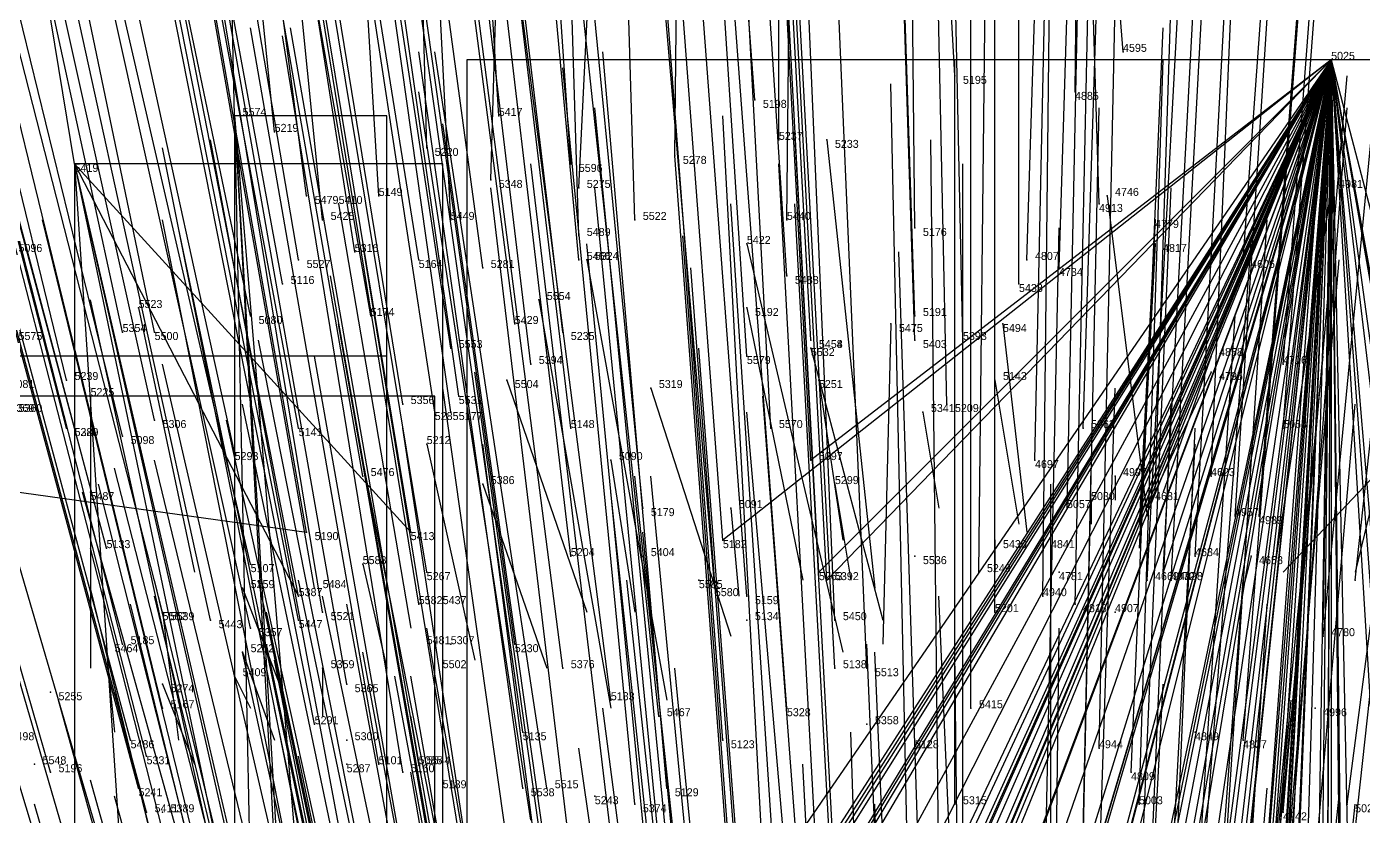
# Model space of a CAD drawing. Extents: x -0.5 to 0.59, y -0.5 to 0.59.
# Drawn here: x -0.12 to 0.047, y 0.4025 to 0.5011 of the extents above; entities that cross this region are included whole.
import ezdxf

# ---------------------------------------------------------------- set-up
doc = ezdxf.new("R2010")
doc.units = 0
for name, color, linetype in [('Clients', 3, 'CONTINUOUS'), ('Facilities', 3, 'CONTINUOUS'), ('Facilities_lines', 3, 'CONTINUOUS'), ('Min_max_boxes', 1, 'CONTINUOUS'), ('Normals', 1, 'CONTINUOUS'), ('Source_points', 5, 'CONTINUOUS'), ('Text', 3, 'CONTINUOUS')]:
    doc.layers.add(name, color=color, linetype=linetype)

msp = doc.modelspace()

# ---------------------------------------------------------------- linework, layer by layer
at = {"layer": 'Clients', "color": 5}
for p in [(-0.022, 0.447, -1.119), (-0.085, 0.438, -1.115), (-0.072, 0.438, -1.109), (-0.033, 0.437, -1.095), (-0.021, 0.433, -1.083), (0.022, 0.433, -1.084), (-0.02, 0.432, -1.081), (-0.086, 0.43, -1.098)]:
    msp.add_point(p, dxfattribs=at)
at = {"layer": 'Facilities', "color": 3}
for p in [(0.017, 0.498, -1.247), (0.043, 0.497, -1.25), (-0.004, 0.495, -1.237), (0.011, 0.493, -1.233), (-0.029, 0.492, -1.232), (-0.094, 0.49, -1.25), (-0.061, 0.49, -1.25), (-0.089, 0.488, -1.24), (-0.07, 0.486, -1.25), (-0.026, 0.487, -1.22), (-0.02, 0.487, -1.25), (-0.039, 0.485, -1.216), (-0.114, 0.484, -1.242), (-0.052, 0.484, -1.25), (-0.062, 0.482, -1.214), (-0.051, 0.481, -1.209), (0.043, 0.481, -1.25), (-0.085, 0.48, -1.219), (-0.076, 0.48, -1.216), (0.015, 0.48, -1.25), (-0.081, 0.479, -1.25), (0.014, 0.479, -1.197), (-0.083, 0.477, -1.211), (-0.067, 0.477, -1.205), (-0.044, 0.477, -1.199), (-0.025, 0.477, -1.195), (-0.009, 0.476, -1.19), (0.021, 0.477, -1.25), (-0.051, 0.475, -1.196), (-0.079, 0.473, -1.2), (-0.03, 0.474, -1.25), (0.021, 0.474, -1.25), (-0.086, 0.472, -1.198), (-0.071, 0.472, -1.193), (-0.063, 0.471, -1.189), (-0.051, 0.472, -1.187), (-0.05, 0.472, -1.25), (0.005, 0.472, -1.18), (0.009, 0.471, -1.178), (0.032, 0.472, -1.182), (-0.025, 0.47, -1.176), (-0.088, 0.469, -1.193), (0.004, 0.469, -1.173), (-0.106, 0.466, -1.25), (-0.056, 0.467, -1.25), (-0.03, 0.466, -1.25), (-0.092, 0.465, -1.185), (-0.077, 0.465, -1.179), (-0.009, 0.465, -1.164), (-0.108, 0.463, -1.189), (-0.104, 0.463, -1.186), (-0.059, 0.464, -1.17), (-0.053, 0.463, -1.164), (-0.012, 0.464, -1.25), (0.002, 0.464, -1.25), (-0.067, 0.461, -1.164), (-0.022, 0.462, -1.155), (-0.022, 0.462, -1.155), (-0.022, 0.461, -1.25), (-0.009, 0.462, -1.154), (-0.003, 0.462, -1.156), (-0.03, 0.46, -1.151), (0.028, 0.46, -1.25), (-0.057, 0.459, -1.157), (0.028, 0.458, -1.25), (0.037, 0.459, -1.151), (-0.115, 0.457, -1.179), (-0.06, 0.457, -1.25), (-0.042, 0.456, -1.25), (-0.021, 0.457, -1.25), (0.001, 0.457, -1.25), (-0.112, 0.455, -1.25), (-0.066, 0.455, -1.148), (-0.073, 0.454, -1.149), (-0.069, 0.453, -1.145), (-0.067, 0.453, -1.145), (-0.008, 0.453, -1.25), (-0.005, 0.454, -1.134), (-0.115, 0.451, -1.163), (-0.114, 0.451, -1.163), (-0.104, 0.452, -1.159), (-0.086, 0.451, -1.147), (-0.052, 0.451, -1.135), (-0.027, 0.451, -1.13), (0.012, 0.451, -1.128), (0.037, 0.451, -1.132), (-0.108, 0.45, -1.157), (-0.094, 0.448, -1.144), (-0.07, 0.449, -1.25), (-0.047, 0.447, -1.25), (0.006, 0.447, -1.117), (-0.078, 0.445, -1.129), (0.016, 0.445, -1.25), (0.028, 0.445, -1.115), (-0.112, 0.443, -1.25), (-0.063, 0.444, -1.25), (-0.019, 0.444, -1.25), (0.021, 0.443, -1.108), (-0.043, 0.441, -1.107), (-0.032, 0.441, -1.25), (0.01, 0.441, -1.103), (0.013, 0.442, -1.25), (0.031, 0.44, -1.103), (0.034, 0.44, -1.103), (-0.11, 0.436, -1.125), (0.001, 0.437, -1.25), (0.007, 0.437, -1.25), (-0.052, 0.435, -1.096), (-0.043, 0.435, -1.25), (-0.009, 0.435, -1.25), (0.026, 0.435, -1.09), (0.033, 0.435, -1.25), (-0.092, 0.434, -1.109), (-0.078, 0.434, -1.25), (-0.07, 0.433, -1.096), (-0.001, 0.433, -1.084), (0.009, 0.433, -1.25), (-0.093, 0.431, -1.25), (-0.084, 0.431, -1.098), (-0.036, 0.432, -1.25), (-0.034, 0.431, -1.081), (0.02, 0.432, -1.081), (0.023, 0.432, -1.082), (0.046, 0.432, -1.086), (-0.068, 0.43, -1.25), (-0.03, 0.43, -1.077), (0.007, 0.43, -1.076), (-0.103, 0.428, -1.1), (-0.103, 0.428, -1.25), (-0.083, 0.428, -1.09), (-0.071, 0.429, -1.087), (0.001, 0.428, -1.071), (0.011, 0.429, -1.073), (0.016, 0.428, -1.25), (-0.097, 0.427, -1.095), (-0.092, 0.426, -1.089), (-0.086, 0.427, -1.089), (-0.03, 0.427, -1.25), (-0.019, 0.427, -1.07), (-0.07, 0.425, -1.25), (0.042, 0.425, -1.069), (-0.11, 0.423, -1.25), (-0.108, 0.424, -1.095), (-0.093, 0.423, -1.25), (-0.067, 0.424, -1.25), (-0.059, 0.424, -1.07), (-0.083, 0.421, -1.25), (-0.068, 0.422, -1.25), (-0.053, 0.421, -1.061), (-0.019, 0.421, -1.054), (-0.015, 0.421, -1.053), (-0.094, 0.42, -1.25), (-0.117, 0.418, -1.25), (-0.103, 0.419, -1.25), (-0.08, 0.419, -1.066), (-0.103, 0.416, -1.071), (-0.047, 0.417, -1.05), (-0.025, 0.416, -1.041), (-0.002, 0.416, -1.04), (0.041, 0.416, -1.25), (-0.041, 0.415, -1.044), (-0.084, 0.414, -1.057), (-0.058, 0.413, -1.042), (-0.015, 0.414, -1.25), (0.026, 0.413, -1.25), (-0.107, 0.412, -1.064), (-0.08, 0.412, -1.25), (-0.033, 0.412, -1.032), (-0.009, 0.411, -1.25), (0.014, 0.411, -1.029), (0.032, 0.412, -1.032), (-0.105, 0.41, -1.057), (-0.119, 0.409, -1.25), (-0.117, 0.408, -1.062), (-0.08, 0.409, -1.25), (-0.076, 0.409, -1.041), (-0.073, 0.408, -1.037), (-0.071, 0.409, -1.038), (-0.071, 0.409, -1.25), (0.018, 0.408, -1.021), (-0.106, 0.406, -1.048), (-0.068, 0.407, -1.25), (-0.058, 0.406, -1.025), (-0.055, 0.406, -1.026), (-0.04, 0.406, -1.02), (-0.049, 0.405, -1.25), (-0.105, 0.403, -1.041), (-0.103, 0.403, -1.25), (-0.044, 0.404, -1.015), (-0.004, 0.404, -1.011), (0.019, 0.404, -1.011), (0.037, 0.403, -1.011), (0.045, 0.404, -1.016)]:
    msp.add_point(p, dxfattribs=at)
at = {"layer": 'Facilities_lines', "color": 3}
for p, q in [((0.043, 0.497, -1.25), (-0.065, 0.329, -1.25)), ((0.043, 0.497, -1.25), (-0.06, 0.334, -1.25)), ((0.043, 0.497, -1.25), (-0.059, 0.334, -1.25)), ((0.043, 0.497, -1.25), (-0.052, 0.338, -1.25)), ((0.043, 0.497, -1.25), (-0.051, 0.342, -1.25)), ((0.043, 0.497, -1.25), (-0.05, 0.339, -1.25)), ((0.043, 0.497, -1.25), (-0.05, 0.351, -1.25)), ((0.043, 0.497, -1.25), (-0.047, 0.366, -1.25)), ((0.043, 0.497, -1.25), (-0.042, 0.356, -1.25)), ((0.043, 0.497, -1.25), (-0.042, 0.303, -1.25)), ((0.043, 0.497, -1.25), (-0.039, 0.313, -1.25)), ((0.043, 0.497, -1.25), (-0.038, 0.307, -1.25)), ((0.043, 0.497, -1.25), (-0.036, 0.242, -1.25)), ((0.043, 0.497, -1.25), (-0.036, 0.341, -1.25)), ((0.043, 0.497, -1.25), (-0.033, 0.437, -1.095)), ((0.043, 0.497, -1.25), (-0.031, 0.338, -1.25)), ((0.043, 0.497, -1.25), (-0.029, 0.325, -1.25)), ((0.043, 0.497, -1.25), (-0.027, 0.368, -1.25)), ((0.043, 0.497, -1.25), (-0.027, 0.33, -1.25)), ((0.043, 0.497, -1.25), (-0.026, 0.33, -1.25)), ((0.043, 0.497, -1.25), (-0.025, 0.301, -1.25)), ((0.043, 0.497, -1.25), (-0.024, 0.332, -1.25)), ((0.043, 0.497, -1.25), (-0.022, 0.447, -1.119)), ((0.043, 0.497, -1.25), (-0.021, 0.433, -1.083)), ((0.043, 0.497, -1.25), (-0.02, 0.432, -1.081)), ((0.043, 0.497, -1.25), (-0.02, 0.347, -1.25)), ((0.043, 0.497, -1.25), (-0.019, 0.366, -1.25)), ((0.043, 0.497, -1.25), (-0.019, 0.265, -1.25)), ((0.043, 0.497, -1.25), (-0.018, 0.263, -1.25)), ((0.043, 0.497, -1.25), (-0.015, 0.369, -1.25)), ((0.043, 0.497, -1.25), (-0.013, 0.372, -1.25)), ((0.043, 0.497, -1.25), (-0.01, 0.318, -1.25)), ((0.043, 0.497, -1.25), (-0.009, 0.244, -1.25)), ((0.043, 0.497, -1.25), (-0.009, 0.289, -1.25)), ((0.043, 0.497, -1.25), (-0.006, 0.24, -1.25)), ((0.043, 0.497, -1.25), (-0.006, 0.263, -1.25)), ((0.043, 0.497, -1.25), (-0.005, 0.258, -1.25)), ((0.043, 0.497, -1.25), (-0.002, 0.236, -1.25)), ((0.043, 0.497, -1.25), (-0.002, 0.325, -1.25)), ((0.043, 0.497, -1.25), (-0.001, 0.38, -1.25)), ((0.043, 0.497, -1.25), (0.002, 0.269, -1.25)), ((0.043, 0.497, -1.25), (0.003, 0.391, -1.25)), ((0.043, 0.497, -1.25), (0.004, 0.233, -1.25)), ((0.043, 0.497, -1.25), (0.004, 0.364, -1.25)), ((0.043, 0.497, -1.25), (0.009, 0.292, -1.25)), ((0.043, 0.497, -1.25), (0.011, 0.389, -1.25)), ((0.043, 0.497, -1.25), (0.016, 0.267, -1.25)), ((0.043, 0.497, -1.25), (0.017, 0.292, -1.25)), ((0.043, 0.497, -1.25), (0.018, 0.258, -1.25)), ((0.043, 0.497, -1.25), (0.018, 0.272, -1.25)), ((0.043, 0.497, -1.25), (0.022, 0.339, -1.25)), ((0.043, 0.497, -1.25), (0.022, 0.433, -1.084)), ((0.043, 0.497, -1.25), (0.024, 0.317, -1.25)), ((0.043, 0.497, -1.25), (0.025, 0.169, -1.25)), ((0.043, 0.497, -1.25), (0.026, 0.19, -1.25)), ((0.043, 0.497, -1.25), (0.026, 0.242, -1.25)), ((0.043, 0.497, -1.25), (0.027, 0.353, -1.25)), ((0.043, 0.497, -1.25), (0.027, 0.226, -1.25)), ((0.043, 0.497, -1.25), (0.028, 0.3, -1.25)), ((0.043, 0.497, -1.25), (0.029, 0.254, -1.25)), ((0.043, 0.497, -1.25), (0.03, 0.335, -1.25)), ((0.043, 0.497, -1.25), (0.031, 0.331, -1.25)), ((0.043, 0.497, -1.25), (0.031, 0.215, -1.25)), ((0.043, 0.497, -1.25), (0.032, 0.296, -1.25)), ((0.043, 0.497, -1.25), (0.035, 0.303, -1.25)), ((0.043, 0.497, -1.25), (0.035, 0.336, -1.25)), ((0.043, 0.497, -1.25), (0.038, 0.33, -1.25)), ((0.043, 0.497, -1.25), (0.039, 0.243, -1.25)), ((0.043, 0.497, -1.25), (0.041, 0.317, -1.25)), ((0.043, 0.497, -1.25), (0.042, 0.279, -1.25)), ((0.043, 0.497, -1.25), (0.042, 0.257, -1.25)), ((0.043, 0.497, -1.25), (0.065, 0.337, -1.25)), ((0.043, 0.497, -1.25), (0.078, 0.305, -1.25)), ((0.043, 0.497, -1.25), (0.095, 0.298, -1.25)), ((0.043, 0.497, -1.25), (0.053, 0.332, -1.25)), ((0.043, 0.497, -1.25), (0.075, 0.314, -1.25)), ((0.043, 0.497, -1.25), (0.055, 0.354, -1.25)), ((0.043, 0.497, -1.25), (0.045, 0.326, -1.25)), ((0.043, 0.497, -1.25), (0.059, 0.281, -1.25)), ((0.043, 0.497, -1.25), (0.043, 0.283, -1.25)), ((0.043, 0.497, -1.25), (0.045, 0.29, -1.25)), ((0.043, 0.497, -1.25), (0.083, 0.275, -1.25)), ((0.043, 0.497, -1.25), (0.046, 0.353, -1.25)), ((0.043, 0.497, -1.25), (0.069, 0.279, -1.25)), ((-0.094, 0.49, -1.25), (-0.08, 0.248, -1.25)), ((-0.094, 0.49, -1.25), (-0.081, 0.251, -1.25)), ((-0.094, 0.49, -1.25), (-0.089, 0.244, -1.25)), ((-0.094, 0.49, -1.25), (-0.075, 0.262, -1.25)), ((-0.114, 0.484, -1.242), (-0.099, 0.259, -1.25)), ((-0.114, 0.484, -1.242), (-0.068, 0.285, -1.25)), ((-0.114, 0.484, -1.242), (-0.072, 0.299, -1.25)), ((-0.114, 0.484, -1.242), (-0.086, 0.43, -1.098)), ((-0.114, 0.484, -1.242), (-0.072, 0.438, -1.109)), ((-0.114, 0.484, -1.242), (-0.071, 0.278, -1.25)), ((-0.207, 0.455, -1.25), (-0.085, 0.438, -1.115))]:
    msp.add_line(p, q, dxfattribs=at)
at = {"layer": 'Min_max_boxes', "color": 1}
for p, q in [((0.095, 0.497, -1.25), (-0.065, 0.497, -1.25)), ((-0.065, 0.497, -1.25), (-0.065, 0.169, -1.25)), ((0.095, 0.497, -1.081), (-0.065, 0.497, -1.081)), ((-0.065, 0.497, -1.081), (-0.065, 0.169, -1.081)), ((-0.065, 0.497, -1.25), (-0.065, 0.497, -1.081)), ((-0.075, 0.49, -1.25), (-0.094, 0.49, -1.25)), ((-0.094, 0.49, -1.25), (-0.094, 0.244, -1.25)), ((-0.075, 0.49, -1.25), (-0.094, 0.49, -1.25)), ((-0.094, 0.49, -1.25), (-0.094, 0.244, -1.25)), ((-0.094, 0.49, -1.25), (-0.094, 0.49, -1.25)), ((-0.075, 0.244, -1.25), (-0.075, 0.49, -1.25)), ((-0.075, 0.244, -1.25), (-0.075, 0.49, -1.25)), ((-0.075, 0.49, -1.25), (-0.075, 0.49, -1.25)), ((-0.068, 0.484, -1.25), (-0.114, 0.484, -1.25)), ((-0.114, 0.484, -1.25), (-0.114, 0.259, -1.25)), ((-0.068, 0.484, -1.098), (-0.114, 0.484, -1.098)), ((-0.114, 0.484, -1.098), (-0.114, 0.259, -1.098)), ((-0.114, 0.484, -1.25), (-0.114, 0.484, -1.098)), ((-0.068, 0.259, -1.25), (-0.068, 0.484, -1.25)), ((-0.068, 0.259, -1.098), (-0.068, 0.484, -1.098)), ((-0.068, 0.484, -1.25), (-0.068, 0.484, -1.098)), ((-0.075, 0.46, -1.25), (-0.173, 0.46, -1.25)), ((-0.075, 0.46, -1.25), (-0.173, 0.46, -1.25)), ((-0.075, 0.294, -1.25), (-0.075, 0.46, -1.25)), ((-0.075, 0.294, -1.25), (-0.075, 0.46, -1.25)), ((-0.075, 0.46, -1.25), (-0.075, 0.46, -1.25)), ((-0.069, 0.455, -1.25), (-0.207, 0.455, -1.25)), ((-0.069, 0.455, -1.115), (-0.207, 0.455, -1.115)), ((-0.069, 0.292, -1.25), (-0.069, 0.455, -1.25)), ((-0.069, 0.292, -1.115), (-0.069, 0.455, -1.115)), ((-0.069, 0.455, -1.25), (-0.069, 0.455, -1.115))]:
    msp.add_line(p, q, dxfattribs=at)
at = {"layer": 'Normals', "color": 1}
for p, q in [((-0.089, 0.488, -1.24), (-0.099, 0.586, -1.26)), ((-0.029, 0.492, -1.232), (-0.036, 0.586, -1.265)), ((-0.026, 0.487, -1.22), (-0.026, 0.586, -1.239)), ((0.011, 0.493, -1.233), (0.012, 0.586, -1.271)), ((-0.039, 0.485, -1.216), (-0.038, 0.584, -1.228)), ((-0.062, 0.482, -1.214), (-0.059, 0.582, -1.212)), ((-0.004, 0.495, -1.237), (-0.009, 0.582, -1.286)), ((-0.076, 0.48, -1.216), (-0.082, 0.58, -1.214)), ((-0.051, 0.481, -1.209), (-0.046, 0.581, -1.212)), ((-0.085, 0.48, -1.219), (-0.098, 0.579, -1.222)), ((0.014, 0.479, -1.197), (0.011, 0.579, -1.197)), ((0.017, 0.498, -1.247), (0.011, 0.578, -1.307)), ((-0.067, 0.477, -1.205), (-0.072, 0.577, -1.198)), ((-0.044, 0.477, -1.199), (-0.047, 0.577, -1.187)), ((-0.025, 0.477, -1.195), (-0.024, 0.577, -1.185)), ((-0.114, 0.484, -1.242), (-0.129, 0.575, -1.279)), ((-0.083, 0.477, -1.211), (-0.093, 0.576, -1.2)), ((-0.009, 0.476, -1.19), (-0.01, 0.575, -1.178)), ((-0.051, 0.475, -1.196), (-0.054, 0.574, -1.178)), ((-0.094, 0.49, -1.25), (-0.096, 0.571, -1.309)), ((-0.061, 0.49, -1.25), (-0.066, 0.571, -1.309)), ((0.005, 0.472, -1.18), (0.008, 0.57, -1.159)), ((-0.079, 0.473, -1.2), (-0.094, 0.569, -1.176)), ((-0.051, 0.472, -1.187), (-0.06, 0.569, -1.165)), ((0.009, 0.471, -1.178), (0.012, 0.568, -1.154)), ((0.032, 0.472, -1.182), (0.039, 0.568, -1.158)), ((-0.063, 0.471, -1.189), (-0.076, 0.567, -1.162)), ((-0.086, 0.472, -1.198), (-0.102, 0.566, -1.17)), ((-0.071, 0.472, -1.193), (-0.086, 0.566, -1.162)), ((0.004, 0.469, -1.173), (0.004, 0.563, -1.139)), ((-0.025, 0.47, -1.176), (-0.031, 0.562, -1.139)), ((-0.088, 0.469, -1.193), (-0.105, 0.561, -1.158)), ((-0.07, 0.486, -1.25), (-0.072, 0.561, -1.316)), ((-0.052, 0.484, -1.25), (-0.057, 0.558, -1.317)), ((-0.009, 0.465, -1.164), (-0.012, 0.558, -1.127)), ((-0.077, 0.465, -1.179), (-0.093, 0.557, -1.142)), ((-0.108, 0.463, -1.189), (-0.128, 0.555, -1.154)), ((-0.092, 0.465, -1.185), (-0.111, 0.556, -1.148)), ((-0.059, 0.464, -1.17), (-0.071, 0.556, -1.132)), ((-0.053, 0.463, -1.164), (-0.064, 0.555, -1.126)), ((-0.003, 0.462, -1.156), (-0.005, 0.555, -1.118)), ((-0.104, 0.463, -1.186), (-0.123, 0.554, -1.149)), ((-0.067, 0.461, -1.164), (-0.081, 0.553, -1.127)), ((-0.022, 0.462, -1.155), (-0.027, 0.554, -1.118)), ((-0.022, 0.462, -1.155), (-0.027, 0.554, -1.118)), ((-0.009, 0.462, -1.154), (-0.012, 0.554, -1.117)), ((-0.03, 0.46, -1.151), (-0.036, 0.552, -1.114)), ((0.037, 0.459, -1.151), (0.044, 0.552, -1.115)), ((-0.057, 0.459, -1.157), (-0.068, 0.551, -1.119)), ((-0.115, 0.457, -1.179), (-0.137, 0.547, -1.141)), ((-0.073, 0.454, -1.149), (-0.088, 0.546, -1.112)), ((-0.069, 0.453, -1.145), (-0.083, 0.545, -1.108)), ((-0.067, 0.453, -1.145), (-0.08, 0.545, -1.107)), ((-0.066, 0.455, -1.148), (-0.079, 0.546, -1.111)), ((-0.005, 0.454, -1.134), (-0.007, 0.546, -1.097)), ((-0.052, 0.451, -1.135), (-0.063, 0.543, -1.098)), ((-0.027, 0.451, -1.13), (-0.032, 0.544, -1.092)), ((0.012, 0.451, -1.128), (0.015, 0.544, -1.091)), ((0.037, 0.451, -1.132), (0.044, 0.544, -1.096)), ((-0.104, 0.452, -1.159), (-0.124, 0.542, -1.122)), ((-0.086, 0.451, -1.147), (-0.103, 0.542, -1.11)), ((-0.114, 0.451, -1.163), (-0.138, 0.54, -1.125)), ((-0.115, 0.451, -1.163), (-0.138, 0.54, -1.125)), ((-0.108, 0.45, -1.157), (-0.13, 0.54, -1.119)), ((-0.022, 0.447, -1.119), (-0.027, 0.54, -1.082)), ((0.006, 0.447, -1.117), (0.008, 0.54, -1.08)), ((-0.094, 0.448, -1.144), (-0.114, 0.539, -1.107)), ((0.028, 0.445, -1.115), (0.032, 0.538, -1.077)), ((-0.078, 0.445, -1.129), (-0.094, 0.537, -1.092)), ((0.021, 0.443, -1.108), (0.024, 0.535, -1.07)), ((-0.043, 0.441, -1.107), (-0.052, 0.533, -1.07)), ((0.01, 0.441, -1.103), (0.012, 0.534, -1.066)), ((0.031, 0.44, -1.103), (0.037, 0.533, -1.065)), ((0.034, 0.44, -1.103), (0.041, 0.532, -1.065)), ((-0.033, 0.437, -1.095), (-0.04, 0.53, -1.058)), ((-0.085, 0.438, -1.115), (-0.101, 0.529, -1.078)), ((-0.072, 0.438, -1.109), (-0.087, 0.529, -1.071)), ((-0.052, 0.435, -1.096), (-0.063, 0.528, -1.059)), ((0.026, 0.435, -1.09), (0.031, 0.528, -1.052)), ((-0.11, 0.436, -1.125), (-0.134, 0.526, -1.088)), ((-0.092, 0.434, -1.109), (-0.113, 0.525, -1.072)), ((-0.021, 0.433, -1.083), (-0.026, 0.526, -1.047)), ((-0.02, 0.432, -1.081), (-0.025, 0.525, -1.045)), ((-0.001, 0.433, -1.084), (0, 0.526, -1.046)), ((0.02, 0.432, -1.081), (0.025, 0.525, -1.044)), ((0.022, 0.433, -1.084), (0.027, 0.526, -1.046)), ((0.023, 0.432, -1.082), (0.028, 0.525, -1.045)), ((-0.07, 0.433, -1.096), (-0.085, 0.524, -1.059)), ((-0.034, 0.431, -1.081), (-0.042, 0.524, -1.044)), ((-0.03, 0.43, -1.077), (-0.037, 0.523, -1.041)), ((0.007, 0.43, -1.076), (0.008, 0.523, -1.038)), ((0.046, 0.432, -1.086), (0.056, 0.524, -1.048)), ((-0.086, 0.43, -1.098), (-0.104, 0.522, -1.06)), ((-0.084, 0.431, -1.098), (-0.1, 0.522, -1.061)), ((0.011, 0.429, -1.073), (0.013, 0.522, -1.035)), ((-0.071, 0.429, -1.087), (-0.086, 0.521, -1.05)), ((-0.019, 0.427, -1.07), (-0.023, 0.52, -1.033)), ((0.001, 0.428, -1.071), (0.001, 0.521, -1.034)), ((-0.103, 0.428, -1.1), (-0.126, 0.518, -1.064)), ((-0.097, 0.427, -1.095), (-0.117, 0.518, -1.058)), ((-0.086, 0.427, -1.089), (-0.104, 0.518, -1.051)), ((-0.083, 0.428, -1.09), (-0.098, 0.519, -1.052)), ((0.042, 0.425, -1.069), (0.051, 0.518, -1.031)), ((-0.092, 0.426, -1.089), (-0.112, 0.516, -1.052)), ((-0.059, 0.424, -1.07), (-0.072, 0.516, -1.033)), ((-0.108, 0.424, -1.095), (-0.131, 0.514, -1.058)), ((-0.053, 0.421, -1.061), (-0.065, 0.514, -1.025)), ((-0.019, 0.421, -1.054), (-0.024, 0.514, -1.017)), ((-0.015, 0.421, -1.053), (-0.019, 0.514, -1.016)), ((-0.08, 0.419, -1.066), (-0.096, 0.51, -1.029)), ((-0.047, 0.417, -1.05), (-0.059, 0.51, -1.013)), ((-0.041, 0.415, -1.044), (-0.051, 0.508, -1.007)), ((-0.025, 0.416, -1.041), (-0.032, 0.509, -1.005)), ((-0.002, 0.416, -1.04), (-0.002, 0.509, -1.003)), ((-0.103, 0.416, -1.071), (-0.125, 0.506, -1.034)), ((-0.084, 0.414, -1.057), (-0.102, 0.505, -1.02)), ((-0.058, 0.413, -1.042), (-0.071, 0.505, -1.005)), ((-0.033, 0.412, -1.032), (-0.04, 0.504, -0.995)), ((0.014, 0.411, -1.029), (0.016, 0.504, -0.992)), ((0.032, 0.412, -1.032), (0.039, 0.504, -0.995)), ((-0.107, 0.412, -1.064), (-0.131, 0.501, -1.026)), ((-0.076, 0.409, -1.041), (-0.092, 0.501, -1.004)), ((-0.071, 0.409, -1.038), (-0.087, 0.501, -1.001)), ((0.018, 0.408, -1.021), (0.022, 0.501, -0.983)), ((-0.073, 0.408, -1.037), (-0.088, 0.5, -1)), ((-0.117, 0.408, -1.062), (-0.143, 0.498, -1.025)), ((-0.105, 0.41, -1.057), (-0.128, 0.499, -1.019)), ((-0.058, 0.406, -1.025), (-0.071, 0.498, -0.988)), ((-0.055, 0.406, -1.026), (-0.069, 0.498, -0.989)), ((-0.04, 0.406, -1.02), (-0.048, 0.498, -0.982)), ((-0.044, 0.404, -1.015), (-0.053, 0.496, -0.978)), ((-0.004, 0.404, -1.011), (-0.004, 0.497, -0.974)), ((0.019, 0.404, -1.011), (0.022, 0.497, -0.974)), ((0.043, 0.497, -1.25), (0.042, 0.427, -1.179)), ((0.045, 0.404, -1.016), (0.057, 0.496, -0.979)), ((-0.106, 0.406, -1.048), (-0.13, 0.495, -1.01)), ((0.037, 0.403, -1.011), (0.045, 0.495, -0.974)), ((-0.057, 0.402, -1.014), (-0.071, 0.493, -0.977)), ((-0.01, 0.401, -1.002), (-0.012, 0.494, -0.965)), ((-0.105, 0.403, -1.041), (-0.129, 0.492, -1.003)), ((-0.04, 0.399, -1.002), (-0.049, 0.491, -0.964)), ((0.012, 0.398, -0.997), (0.014, 0.491, -0.96)), ((0.035, 0.398, -0.999), (0.042, 0.491, -0.962)), ((0.038, 0.399, -1.002), (0.045, 0.491, -0.964)), ((-0.028, 0.397, -0.995), (-0.033, 0.49, -0.958)), ((-0.055, 0.397, -1.002), (-0.068, 0.489, -0.965)), ((-0.019, 0.395, -0.99), (-0.024, 0.488, -0.952)), ((-0.085, 0.396, -1.011), (-0.103, 0.486, -0.973)), ((-0.08, 0.396, -1.011), (-0.097, 0.487, -0.973)), ((-0.02, 0.487, -1.25), (-0.014, 0.431, -1.167)), ((-0.006, 0.395, -0.986), (-0.007, 0.487, -0.949)), ((-0.032, 0.392, -0.984), (-0.039, 0.485, -0.946)), ((-0.046, 0.392, -0.987), (-0.057, 0.484, -0.95)), ((-0.021, 0.392, -0.981), (-0.026, 0.484, -0.943)), ((-0.003, 0.391, -0.978), (-0.003, 0.484, -0.94)), ((-0.051, 0.389, -0.98), (-0.062, 0.481, -0.943)), ((-0.04, 0.389, -0.977), (-0.049, 0.481, -0.939)), ((0.019, 0.388, -0.972), (0.023, 0.481, -0.935)), ((0.043, 0.481, -1.25), (0.036, 0.434, -1.162)), ((0.015, 0.48, -1.25), (0.02, 0.44, -1.159)), ((-0.112, 0.389, -1.012), (-0.138, 0.478, -0.975)), ((-0.081, 0.479, -1.25), (-0.072, 0.426, -1.166)), ((-0.026, 0.387, -0.97), (-0.032, 0.479, -0.932)), ((-0.019, 0.387, -0.969), (-0.024, 0.479, -0.931)), ((-0.115, 0.387, -1.01), (-0.142, 0.476, -0.972)), ((-0.096, 0.387, -0.997), (-0.118, 0.477, -0.959)), ((-0.085, 0.386, -0.988), (-0.103, 0.477, -0.95)), ((-0.082, 0.385, -0.985), (-0.101, 0.476, -0.947)), ((0.007, 0.383, -0.957), (0.009, 0.476, -0.92)), ((0.021, 0.477, -1.25), (0.019, 0.439, -1.157)), ((0.029, 0.385, -0.964), (0.035, 0.477, -0.926)), ((-0.031, 0.382, -0.959), (-0.038, 0.475, -0.921)), ((-0.063, 0.382, -0.968), (-0.078, 0.474, -0.932)), ((-0.041, 0.381, -0.959), (-0.05, 0.474, -0.922)), ((-0.03, 0.474, -1.25), (-0.018, 0.423, -1.165)), ((-0.008, 0.381, -0.952), (-0.011, 0.473, -0.914)), ((0.021, 0.474, -1.25), (0.019, 0.436, -1.157)), ((0.026, 0.382, -0.957), (0.033, 0.474, -0.919)), ((-0.05, 0.472, -1.25), (-0.04, 0.417, -1.167)), ((-0.03, 0.379, -0.95), (-0.037, 0.471, -0.912)), ((0.036, 0.379, -0.952), (0.044, 0.472, -0.915)), ((-0.066, 0.379, -0.961), (-0.082, 0.47, -0.924)), ((-0.092, 0.376, -0.967), (-0.112, 0.467, -0.931)), ((-0.106, 0.466, -1.25), (-0.099, 0.433, -1.156)), ((-0.056, 0.467, -1.25), (-0.047, 0.416, -1.165)), ((-0.03, 0.466, -1.25), (-0.023, 0.432, -1.156)), ((0.054, 0.466, -1.25), (0.046, 0.433, -1.156)), ((0.025, 0.373, -0.934), (0.031, 0.465, -0.896)), ((0.043, 0.373, -0.939), (0.053, 0.465, -0.901)), ((-0.065, 0.372, -0.945), (-0.081, 0.464, -0.908)), ((-0.012, 0.464, -1.25), (-0.013, 0.424, -1.158)), ((0.002, 0.464, -1.25), (0.005, 0.438, -1.153)), ((-0.073, 0.371, -0.946), (-0.091, 0.462, -0.909)), ((-0.029, 0.369, -0.925), (-0.036, 0.461, -0.887)), ((-0.022, 0.461, -1.25), (-0.013, 0.427, -1.156)), ((-0.068, 0.369, -0.937), (-0.084, 0.46, -0.9)), ((0.028, 0.46, -1.25), (0.022, 0.443, -1.152)), ((0.033, 0.368, -0.923), (0.042, 0.46, -0.885)), ((-0.082, 0.368, -0.943), (-0.103, 0.459, -0.907)), ((-0.051, 0.366, -0.924), (-0.064, 0.458, -0.886)), ((0.028, 0.458, -1.25), (0.02, 0.441, -1.152)), ((-0.055, 0.364, -0.921), (-0.068, 0.456, -0.884)), ((-0.06, 0.457, -1.25), (-0.05, 0.428, -1.155)), ((-0.042, 0.456, -1.25), (-0.032, 0.425, -1.156)), ((-0.021, 0.457, -1.25), (-0.018, 0.437, -1.152)), ((0.001, 0.457, -1.25), (0.004, 0.439, -1.152)), ((0.013, 0.363, -0.909), (0.016, 0.456, -0.872)), ((-0.112, 0.455, -1.25), (-0.112, 0.431, -1.153)), ((-0.021, 0.362, -0.908), (-0.028, 0.455, -0.87)), ((-0.074, 0.363, -0.927), (-0.093, 0.454, -0.89)), ((-0.022, 0.361, -0.904), (-0.03, 0.453, -0.866)), ((-0.008, 0.453, -1.25), (-0.006, 0.441, -1.151)), ((0.019, 0.361, -0.903), (0.023, 0.454, -0.866)), ((0.038, 0.362, -0.909), (0.046, 0.454, -0.871)), ((-0.075, 0.361, -0.922), (-0.095, 0.452, -0.885)), ((-0.059, 0.359, -0.909), (-0.073, 0.451, -0.872)), ((0.022, 0.358, -0.897), (0.026, 0.451, -0.86)), ((0.054, 0.451, -1.25), (0.037, 0.433, -1.153)), ((-0.07, 0.449, -1.25), (-0.064, 0.422, -1.154)), ((-0.051, 0.357, -0.901), (-0.063, 0.449, -0.863)), ((0.021, 0.356, -0.891), (0.026, 0.449, -0.854)), ((-0.086, 0.356, -0.915), (-0.109, 0.446, -0.878)), ((-0.082, 0.356, -0.914), (-0.104, 0.447, -0.877)), ((-0.06, 0.356, -0.903), (-0.078, 0.447, -0.866)), ((-0.047, 0.447, -1.25), (-0.044, 0.428, -1.152)), ((0.011, 0.353, -0.884), (0.013, 0.446, -0.847)), ((-0.034, 0.353, -0.886), (-0.044, 0.445, -0.85)), ((-0.033, 0.352, -0.884), (-0.042, 0.445, -0.847)), ((0.016, 0.445, -1.25), (0.016, 0.442, -1.15)), ((-0.088, 0.353, -0.911), (-0.113, 0.443, -0.874)), ((-0.112, 0.443, -1.25), (-0.112, 0.421, -1.152)), ((-0.088, 0.353, -0.91), (-0.111, 0.444, -0.874)), ((-0.063, 0.444, -1.25), (-0.055, 0.421, -1.153)), ((-0.037, 0.35, -0.88), (-0.047, 0.443, -0.843)), ((-0.019, 0.444, -1.25), (-0.017, 0.432, -1.151)), ((0.008, 0.35, -0.876), (0.008, 0.444, -0.84)), ((-0.097, 0.352, -0.913), (-0.123, 0.441, -0.876)), ((-0.032, 0.441, -1.25), (-0.031, 0.43, -1.151)), ((0.013, 0.442, -1.25), (0.013, 0.439, -1.15)), ((-0.034, 0.345, -0.868), (-0.043, 0.438, -0.831)), ((-0.089, 0.346, -0.894), (-0.112, 0.436, -0.857)), ((0.001, 0.437, -1.25), (0.001, 0.433, -1.15)), ((0.007, 0.437, -1.25), (0.007, 0.435, -1.15)), ((-0.043, 0.435, -1.25), (-0.043, 0.435, -1.15)), ((-0.009, 0.435, -1.25), (-0.009, 0.435, -1.15)), ((0.033, 0.435, -1.25), (0.032, 0.431, -1.15)), ((-0.078, 0.434, -1.25), (-0.075, 0.421, -1.151)), ((0.009, 0.433, -1.25), (0.009, 0.433, -1.15)), ((-0.09, 0.341, -0.88), (-0.112, 0.431, -0.844)), ((-0.082, 0.341, -0.878), (-0.104, 0.432, -0.841)), ((-0.093, 0.431, -1.25), (-0.088, 0.418, -1.151)), ((-0.072, 0.341, -0.871), (-0.091, 0.432, -0.834)), ((-0.067, 0.341, -0.87), (-0.086, 0.432, -0.833)), ((-0.035, 0.34, -0.855), (-0.045, 0.432, -0.817)), ((-0.036, 0.432, -1.25), (-0.036, 0.432, -1.15)), ((0.025, 0.339, -0.849), (0.032, 0.432, -0.813)), ((-0.082, 0.339, -0.873), (-0.104, 0.43, -0.836)), ((-0.064, 0.339, -0.863), (-0.083, 0.43, -0.826)), ((-0.068, 0.43, -1.25), (-0.068, 0.43, -1.15)), ((-0.002, 0.338, -0.845), (-0.006, 0.43, -0.807)), ((-0.085, 0.339, -0.873), (-0.107, 0.429, -0.836)), ((-0.103, 0.428, -1.25), (-0.101, 0.412, -1.151)), ((-0.071, 0.337, -0.862), (-0.09, 0.428, -0.824)), ((-0.063, 0.338, -0.86), (-0.08, 0.429, -0.822)), ((0.016, 0.428, -1.25), (0.016, 0.428, -1.15)), ((0.029, 0.336, -0.843), (0.035, 0.429, -0.806)), ((-0.054, 0.335, -0.848), (-0.07, 0.426, -0.81)), ((-0.03, 0.427, -1.25), (-0.03, 0.427, -1.15)), ((0.008, 0.334, -0.834), (0.009, 0.426, -0.797)), ((-0.07, 0.425, -1.25), (-0.07, 0.425, -1.15)), ((-0.11, 0.423, -1.25), (-0.109, 0.413, -1.151)), ((-0.093, 0.423, -1.25), (-0.089, 0.412, -1.151)), ((-0.073, 0.332, -0.851), (-0.093, 0.423, -0.814)), ((-0.071, 0.333, -0.852), (-0.09, 0.424, -0.815)), ((-0.061, 0.332, -0.844), (-0.078, 0.423, -0.806)), ((-0.067, 0.424, -1.25), (-0.067, 0.424, -1.15)), ((-0.011, 0.331, -0.828), (-0.015, 0.424, -0.791)), ((-0.01, 0.33, -0.826), (-0.014, 0.423, -0.788)), ((-0.003, 0.33, -0.825), (-0.004, 0.423, -0.788)), ((-0.071, 0.331, -0.847), (-0.089, 0.422, -0.81)), ((-0.083, 0.421, -1.25), (-0.083, 0.415, -1.15)), ((-0.068, 0.422, -1.25), (-0.068, 0.422, -1.15)), ((-0.03, 0.329, -0.826), (-0.039, 0.421, -0.789)), ((-0.094, 0.42, -1.25), (-0.092, 0.416, -1.15)), ((-0.057, 0.329, -0.835), (-0.074, 0.42, -0.797)), ((-0.056, 0.329, -0.833), (-0.072, 0.42, -0.796)), ((-0.117, 0.418, -1.25), (-0.117, 0.418, -1.15)), ((-0.086, 0.329, -0.849), (-0.109, 0.418, -0.812)), ((-0.103, 0.419, -1.25), (-0.099, 0.409, -1.151)), ((0.017, 0.326, -0.816), (0.022, 0.419, -0.779)), ((-0.091, 0.327, -0.85), (-0.116, 0.417, -0.812)), ((-0.07, 0.325, -0.832), (-0.089, 0.416, -0.794)), ((-0.036, 0.324, -0.815), (-0.048, 0.416, -0.778)), ((0.029, 0.325, -0.815), (0.038, 0.417, -0.778)), ((0.041, 0.416, -1.25), (0.041, 0.416, -1.15)), ((-0.056, 0.324, -0.821), (-0.072, 0.415, -0.784)), ((0.029, 0.322, -0.808), (0.038, 0.415, -0.772)), ((-0.014, 0.32, -0.801), (-0.017, 0.413, -0.764)), ((-0.015, 0.414, -1.25), (-0.015, 0.414, -1.15)), ((0.026, 0.413, -1.25), (0.026, 0.413, -1.15)), ((-0.08, 0.412, -1.25), (-0.08, 0.412, -1.15)), ((-0.038, 0.32, -0.805), (-0.051, 0.411, -0.767)), ((-0.009, 0.411, -1.25), (-0.009, 0.411, -1.15)), ((-0.067, 0.319, -0.816), (-0.086, 0.41, -0.778)), ((-0.119, 0.409, -1.25), (-0.119, 0.409, -1.15)), ((-0.08, 0.409, -1.25), (-0.08, 0.409, -1.15)), ((-0.056, 0.317, -0.805), (-0.072, 0.408, -0.767)), ((-0.071, 0.409, -1.25), (-0.071, 0.409, -1.15)), ((-0.018, 0.316, -0.79), (-0.023, 0.409, -0.754)), ((-0.087, 0.317, -0.823), (-0.112, 0.407, -0.785)), ((-0.068, 0.407, -1.25), (-0.068, 0.407, -1.15)), ((0.027, 0.314, -0.787), (0.035, 0.406, -0.75)), ((-0.084, 0.315, -0.816), (-0.109, 0.405, -0.779)), ((-0.049, 0.405, -1.25), (-0.049, 0.405, -1.15)), ((0.034, 0.313, -0.787), (0.044, 0.405, -0.75)), ((-0.093, 0.314, -0.82), (-0.119, 0.404, -0.783)), ((-0.103, 0.403, -1.25), (-0.103, 0.403, -1.15)), ((-0.011, 0.311, -0.777), (-0.014, 0.404, -0.74)), ((0.036, 0.311, -0.784), (0.046, 0.404, -0.747))]:
    msp.add_line(p, q, dxfattribs=at)
at = {"layer": 'Source_points', "color": 5}
for p in [(0.017, 0.498, -1.247), (0.043, 0.497, -1.25), (-0.004, 0.495, -1.237), (0.011, 0.493, -1.233), (-0.029, 0.492, -1.232), (-0.094, 0.49, -1.25), (-0.061, 0.49, -1.25), (-0.089, 0.488, -1.24), (-0.07, 0.486, -1.25), (-0.026, 0.487, -1.22), (-0.02, 0.487, -1.25), (-0.039, 0.485, -1.216), (-0.114, 0.484, -1.242), (-0.052, 0.484, -1.25), (-0.062, 0.482, -1.214), (-0.051, 0.481, -1.209), (0.043, 0.481, -1.25), (-0.085, 0.48, -1.219), (-0.076, 0.48, -1.216), (0.015, 0.48, -1.25), (-0.081, 0.479, -1.25), (0.014, 0.479, -1.197), (-0.083, 0.477, -1.211), (-0.067, 0.477, -1.205), (-0.044, 0.477, -1.199), (-0.025, 0.477, -1.195), (-0.009, 0.476, -1.19), (0.021, 0.477, -1.25), (-0.051, 0.475, -1.196), (-0.079, 0.473, -1.2), (-0.03, 0.474, -1.25), (0.021, 0.474, -1.25), (-0.086, 0.472, -1.198), (-0.071, 0.472, -1.193), (-0.063, 0.471, -1.189), (-0.051, 0.472, -1.187), (-0.05, 0.472, -1.25), (0.005, 0.472, -1.18), (0.009, 0.471, -1.178), (0.032, 0.472, -1.182), (-0.025, 0.47, -1.176), (-0.088, 0.469, -1.193), (0.004, 0.469, -1.173), (-0.106, 0.466, -1.25), (-0.056, 0.467, -1.25), (-0.03, 0.466, -1.25), (-0.092, 0.465, -1.185), (-0.077, 0.465, -1.179), (-0.009, 0.465, -1.164), (-0.108, 0.463, -1.189), (-0.104, 0.463, -1.186), (-0.059, 0.464, -1.17), (-0.053, 0.463, -1.164), (-0.012, 0.464, -1.25), (0.002, 0.464, -1.25), (-0.067, 0.461, -1.164), (-0.022, 0.462, -1.155), (-0.022, 0.462, -1.155), (-0.022, 0.461, -1.25), (-0.009, 0.462, -1.154), (-0.003, 0.462, -1.156), (-0.03, 0.46, -1.151), (0.028, 0.46, -1.25), (-0.057, 0.459, -1.157), (0.028, 0.458, -1.25), (0.037, 0.459, -1.151), (-0.115, 0.457, -1.179), (-0.06, 0.457, -1.25), (-0.042, 0.456, -1.25), (-0.021, 0.457, -1.25), (0.001, 0.457, -1.25), (-0.112, 0.455, -1.25), (-0.066, 0.455, -1.148), (-0.073, 0.454, -1.149), (-0.069, 0.453, -1.145), (-0.067, 0.453, -1.145), (-0.008, 0.453, -1.25), (-0.005, 0.454, -1.134), (-0.115, 0.451, -1.163), (-0.114, 0.451, -1.163), (-0.104, 0.452, -1.159), (-0.086, 0.451, -1.147), (-0.052, 0.451, -1.135), (-0.027, 0.451, -1.13), (0.012, 0.451, -1.128), (0.037, 0.451, -1.132), (-0.108, 0.45, -1.157), (-0.094, 0.448, -1.144), (-0.07, 0.449, -1.25), (-0.047, 0.447, -1.25), (-0.022, 0.447, -1.119), (0.006, 0.447, -1.117), (-0.078, 0.445, -1.129), (0.016, 0.445, -1.25), (0.028, 0.445, -1.115), (-0.112, 0.443, -1.25), (-0.063, 0.444, -1.25), (-0.019, 0.444, -1.25), (0.021, 0.443, -1.108), (-0.043, 0.441, -1.107), (-0.032, 0.441, -1.25), (0.01, 0.441, -1.103), (0.013, 0.442, -1.25), (0.031, 0.44, -1.103), (0.034, 0.44, -1.103), (-0.085, 0.438, -1.115), (-0.072, 0.438, -1.109), (-0.11, 0.436, -1.125), (-0.033, 0.437, -1.095), (0.001, 0.437, -1.25), (0.007, 0.437, -1.25), (-0.052, 0.435, -1.096), (-0.043, 0.435, -1.25), (-0.009, 0.435, -1.25), (0.026, 0.435, -1.09), (0.033, 0.435, -1.25), (-0.092, 0.434, -1.109), (-0.078, 0.434, -1.25), (-0.07, 0.433, -1.096), (-0.021, 0.433, -1.083), (-0.001, 0.433, -1.084), (0.009, 0.433, -1.25), (0.022, 0.433, -1.084), (-0.093, 0.431, -1.25), (-0.084, 0.431, -1.098), (-0.036, 0.432, -1.25), (-0.034, 0.431, -1.081), (-0.02, 0.432, -1.081), (0.02, 0.432, -1.081), (0.023, 0.432, -1.082), (0.046, 0.432, -1.086), (-0.086, 0.43, -1.098), (-0.068, 0.43, -1.25), (-0.03, 0.43, -1.077), (0.007, 0.43, -1.076), (-0.103, 0.428, -1.1), (-0.103, 0.428, -1.25), (-0.083, 0.428, -1.09), (-0.071, 0.429, -1.087), (0.001, 0.428, -1.071), (0.011, 0.429, -1.073), (0.016, 0.428, -1.25), (-0.097, 0.427, -1.095), (-0.092, 0.426, -1.089), (-0.086, 0.427, -1.089), (-0.03, 0.427, -1.25), (-0.019, 0.427, -1.07), (-0.07, 0.425, -1.25), (0.042, 0.425, -1.069), (-0.11, 0.423, -1.25), (-0.108, 0.424, -1.095), (-0.093, 0.423, -1.25), (-0.067, 0.424, -1.25), (-0.059, 0.424, -1.07), (-0.083, 0.421, -1.25), (-0.068, 0.422, -1.25), (-0.053, 0.421, -1.061), (-0.019, 0.421, -1.054), (-0.015, 0.421, -1.053), (-0.094, 0.42, -1.25), (-0.117, 0.418, -1.25), (-0.103, 0.419, -1.25), (-0.08, 0.419, -1.066), (-0.103, 0.416, -1.071), (-0.047, 0.417, -1.05), (-0.025, 0.416, -1.041), (-0.002, 0.416, -1.04), (0.041, 0.416, -1.25), (-0.041, 0.415, -1.044), (-0.084, 0.414, -1.057), (-0.058, 0.413, -1.042), (-0.015, 0.414, -1.25), (0.026, 0.413, -1.25), (-0.107, 0.412, -1.064), (-0.08, 0.412, -1.25), (-0.033, 0.412, -1.032), (-0.009, 0.411, -1.25), (0.014, 0.411, -1.029), (0.032, 0.412, -1.032), (-0.105, 0.41, -1.057), (-0.119, 0.409, -1.25), (-0.117, 0.408, -1.062), (-0.08, 0.409, -1.25), (-0.076, 0.409, -1.041), (-0.073, 0.408, -1.037), (-0.071, 0.409, -1.038), (-0.071, 0.409, -1.25), (0.018, 0.408, -1.021), (-0.106, 0.406, -1.048), (-0.068, 0.407, -1.25), (-0.058, 0.406, -1.025), (-0.055, 0.406, -1.026), (-0.04, 0.406, -1.02), (-0.049, 0.405, -1.25), (-0.105, 0.403, -1.041), (-0.103, 0.403, -1.25), (-0.044, 0.404, -1.015), (-0.004, 0.404, -1.011), (0.019, 0.404, -1.011), (0.037, 0.403, -1.011), (0.045, 0.404, -1.016)]:
    msp.add_point(p, dxfattribs=at)

# ---------------------------------------------------------------- texts
at = {"layer": 'Text', "color": 3}
for s, p in [('4595', (0.017, 0.498, -1.247)), ('5025', (0.043, 0.497, -1.25)), ('5195', (-0.003, 0.494, -1.237)), ('4885', (0.011, 0.492, -1.233)), ('5574', (-0.093, 0.49, -1.25)), ('5417', (-0.061, 0.49, -1.25)), ('5198', (-0.028, 0.491, -1.232)), ('5219', (-0.089, 0.488, -1.24)), ('5237', (-0.026, 0.487, -1.22)), ('5220', (-0.069, 0.485, -1.25)), ('5233', (-0.019, 0.486, -1.25)), ('5278', (-0.038, 0.484, -1.216)), ('5419', (-0.114, 0.483, -1.242)), ('5596', (-0.051, 0.483, -1.25)), ('5149', (-0.076, 0.48, -1.216)), ('5348', (-0.061, 0.481, -1.214)), ('5275', (-0.05, 0.481, -1.209)), ('4746', (0.016, 0.48, -1.25)), ('4981', (0.044, 0.481, -1.25)), ('5479', (-0.084, 0.479, -1.219)), ('5410', (-0.081, 0.479, -1.25)), ('5425', (-0.082, 0.477, -1.211)), ('5449', (-0.067, 0.477, -1.205)), ('5522', (-0.043, 0.477, -1.199)), ('5440', (-0.025, 0.477, -1.195)), ('4913', (0.014, 0.478, -1.197)), ('5489', (-0.05, 0.475, -1.196)), ('5176', (-0.008, 0.475, -1.19)), ('4779', (0.021, 0.476, -1.25)), ('5422', (-0.03, 0.474, -1.25)), ('5096', (-0.121, 0.473, -1.223)), ('5316', (-0.079, 0.473, -1.2)), ('5466', (-0.05, 0.472, -1.187)), ('5324', (-0.049, 0.472, -1.25)), ('4807', (0.006, 0.472, -1.18)), ('4817', (0.022, 0.473, -1.25)), ('5527', (-0.085, 0.471, -1.198)), ('5164', (-0.071, 0.471, -1.193)), ('5281', (-0.062, 0.471, -1.189)), ('4734', (0.009, 0.47, -1.178)), ('4606', (0.033, 0.471, -1.182)), ('5116', (-0.087, 0.469, -1.193)), ('5488', (-0.024, 0.469, -1.176)), ('5554', (-0.055, 0.467, -1.25)), ('5433', (0.004, 0.468, -1.173)), ('5523', (-0.106, 0.466, -1.25)), ('5174', (-0.077, 0.465, -1.179)), ('5192', (-0.029, 0.465, -1.25)), ('5191', (-0.008, 0.465, -1.164)), ('5080', (-0.091, 0.464, -1.185)), ('5429', (-0.059, 0.464, -1.17)), ('5575', (-0.121, 0.462, -1.195)), ('5354', (-0.108, 0.463, -1.189)), ('5500', (-0.104, 0.462, -1.186)), ('5235', (-0.052, 0.462, -1.164)), ('5475', (-0.011, 0.463, -1.25)), ('5393', (-0.003, 0.462, -1.156)), ('5494', (0.002, 0.463, -1.25)), ('5553', (-0.066, 0.461, -1.164)), ('5532', (-0.022, 0.46, -1.25)), ('5458', (-0.021, 0.461, -1.155)), ('5454', (-0.021, 0.461, -1.155)), ('5403', (-0.008, 0.461, -1.154)), ('4858', (0.029, 0.46, -1.25)), ('5394', (-0.056, 0.459, -1.157)), ('5579', (-0.03, 0.459, -1.151)), ('4716', (0.037, 0.459, -1.151)), ('5239', (-0.114, 0.457, -1.179)), ('5143', (0.002, 0.457, -1.25)), ('4795', (0.029, 0.457, -1.25)), ('5081', (-0.122, 0.456, -1.183)), ('5225', (-0.112, 0.455, -1.25)), ('5504', (-0.059, 0.456, -1.25)), ('5319', (-0.041, 0.456, -1.25)), ('5251', (-0.021, 0.456, -1.25)), ('5356', (-0.072, 0.454, -1.149)), ('5531', (-0.066, 0.454, -1.148)), ('5369', (-0.122, 0.453, -1.175)), ('5360', (-0.121, 0.453, -1.175)), ('5285', (-0.069, 0.452, -1.145)), ('5177', (-0.066, 0.452, -1.145)), ('5341', (-0.007, 0.453, -1.25)), ('5209', (-0.004, 0.453, -1.134)), ('5280', (-0.114, 0.45, -1.163)), ('5329', (-0.114, 0.45, -1.163)), ('5306', (-0.103, 0.451, -1.159)), ('5141', (-0.086, 0.45, -1.147)), ('5148', (-0.052, 0.451, -1.135)), ('5570', (-0.026, 0.451, -1.13)), ('5062', (0.013, 0.451, -1.128)), ('5063', (0.037, 0.451, -1.132)), ('5098', (-0.107, 0.449, -1.157)), ('5212', (-0.07, 0.449, -1.25)), ('5298', (-0.094, 0.447, -1.144)), ('5090', (-0.046, 0.447, -1.25)), ('5097', (-0.021, 0.447, -1.119)), ('5476', (-0.077, 0.445, -1.129)), ('4697', (0.006, 0.446, -1.117)), ('4997', (0.017, 0.445, -1.25)), ('4623', (0.028, 0.445, -1.115)), ('5386', (-0.062, 0.444, -1.25)), ('5299', (-0.019, 0.444, -1.25)), ('5487', (-0.112, 0.442, -1.25)), ('5030', (0.013, 0.442, -1.25)), ('4681', (0.021, 0.442, -1.108)), ('5179', (-0.042, 0.44, -1.107)), ('5091', (-0.031, 0.441, -1.25)), ('5057', (0.01, 0.441, -1.103)), ('4957', (0.031, 0.44, -1.103)), ('4989', (0.034, 0.439, -1.103)), ('5190', (-0.084, 0.437, -1.115)), ('5413', (-0.072, 0.437, -1.109)), ('5133', (-0.11, 0.436, -1.125)), ('5204', (-0.052, 0.435, -1.096)), ('5404', (-0.042, 0.435, -1.25)), ('5182', (-0.033, 0.436, -1.095)), ('5430', (0.002, 0.436, -1.25)), ('4841', (0.008, 0.436, -1.25)), ('4684', (0.026, 0.435, -1.09)), ('5588', (-0.078, 0.434, -1.25)), ('5536', (-0.008, 0.434, -1.25)), ('4658', (0.034, 0.434, -1.25)), ('5107', (-0.092, 0.433, -1.109)), ('5267', (-0.07, 0.432, -1.096)), ('5263', (-0.021, 0.432, -1.083)), ('5392', (-0.019, 0.432, -1.081)), ('5249', (0, 0.433, -1.084)), ('4781', (0.009, 0.432, -1.25)), ('4669', (0.021, 0.432, -1.081)), ('4972', (0.023, 0.432, -1.084)), ('4928', (0.024, 0.432, -1.082)), ('5259', (-0.092, 0.431, -1.25)), ('5387', (-0.086, 0.43, -1.098)), ('5484', (-0.083, 0.431, -1.098)), ('5585', (-0.036, 0.431, -1.25)), ('5580', (-0.034, 0.43, -1.081)), ('4940', (0.007, 0.43, -1.076)), ('5582', (-0.071, 0.429, -1.087)), ('5437', (-0.068, 0.429, -1.25)), ('5159', (-0.029, 0.429, -1.077)), ('5562', (-0.103, 0.427, -1.25)), ('5539', (-0.102, 0.427, -1.1)), ('5521', (-0.082, 0.427, -1.09)), ('5134', (-0.029, 0.427, -1.25)), ('5450', (-0.018, 0.427, -1.07)), ('5201', (0.001, 0.428, -1.071)), ('4818', (0.012, 0.428, -1.073)), ('4907', (0.016, 0.428, -1.25)), ('5443', (-0.096, 0.426, -1.095)), ('5357', (-0.091, 0.425, -1.089)), ('5447', (-0.086, 0.426, -1.089)), ('4780', (0.043, 0.425, -1.069)), ('5185', (-0.107, 0.424, -1.095)), ('5481', (-0.07, 0.424, -1.25)), ('5307', (-0.067, 0.424, -1.25)), ('5464', (-0.109, 0.423, -1.25)), ('5252', (-0.092, 0.423, -1.25)), ('5230', (-0.059, 0.423, -1.07)), ('5409', (-0.093, 0.42, -1.25)), ('5359', (-0.082, 0.421, -1.25)), ('5502', (-0.068, 0.421, -1.25)), ('5376', (-0.052, 0.421, -1.061)), ('5138', (-0.018, 0.421, -1.054)), ('5513', (-0.014, 0.42, -1.053)), ('5255', (-0.116, 0.417, -1.25)), ('5274', (-0.102, 0.418, -1.25)), ('5365', (-0.079, 0.418, -1.066)), ('5183', (-0.047, 0.417, -1.05)), ('5167', (-0.102, 0.416, -1.071)), ('5467', (-0.04, 0.415, -1.044)), ('5328', (-0.025, 0.415, -1.041)), ('5415', (-0.001, 0.416, -1.04)), ('4996', (0.042, 0.415, -1.25)), ('5291', (-0.084, 0.414, -1.057)), ('5358', (-0.014, 0.414, -1.25)), ('5498', (-0.122, 0.412, -1.25)), ('5300', (-0.079, 0.412, -1.25)), ('5135', (-0.058, 0.412, -1.042)), ('4849', (0.026, 0.412, -1.25)), ('5486', (-0.107, 0.411, -1.064)), ('5123', (-0.032, 0.411, -1.032)), ('5128', (-0.009, 0.411, -1.25)), ('4944', (0.014, 0.411, -1.029)), ('4837', (0.032, 0.411, -1.032)), ('5548', (-0.118, 0.409, -1.25)), ('5331', (-0.105, 0.409, -1.057)), ('5101', (-0.076, 0.409, -1.041)), ('5085', (-0.071, 0.409, -1.038)), ('5544', (-0.07, 0.409, -1.25)), ('5196', (-0.116, 0.408, -1.062)), ('5287', (-0.08, 0.408, -1.25)), ('5160', (-0.072, 0.408, -1.037)), ('4809', (0.018, 0.407, -1.021)), ('5241', (-0.106, 0.405, -1.048)), ('5189', (-0.068, 0.406, -1.25)), ('5538', (-0.057, 0.405, -1.025)), ('5515', (-0.054, 0.406, -1.026)), ('5129', (-0.039, 0.405, -1.02)), ('5243', (-0.049, 0.404, -1.25)), ('5315', (-0.003, 0.404, -1.011)), ('5003', (0.019, 0.404, -1.011)), ('5411', (-0.104, 0.403, -1.041)), ('5389', (-0.102, 0.403, -1.25)), ('5374', (-0.043, 0.403, -1.015)), ('4942', (0.037, 0.402, -1.011)), ('5024', (0.046, 0.403, -1.016))]:
    msp.add_text(s, height=0.001, dxfattribs=at).set_placement(p)

doc.saveas('drawing.dxf')
